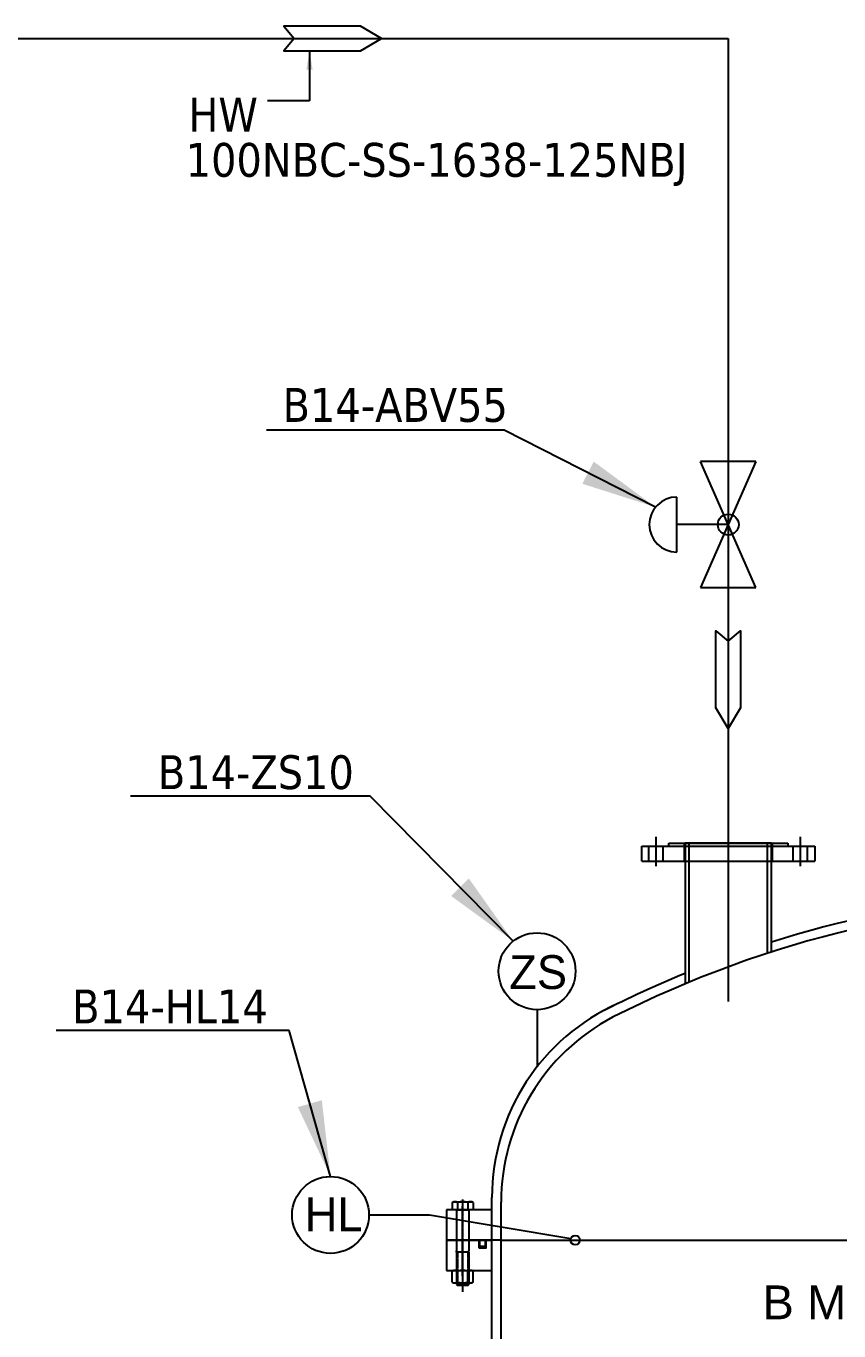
# Model space of a CAD drawing. Header units: millimetres. Extents: x 25096 to 30217, y 6541 to 10165.
# Drawn here: x 26526.8 to 26795.2, y 8413.5 to 8844.3 of the extents above; entities that cross this region are included whole.
import ezdxf

# ---------------------------------------------------------------- set-up
doc = ezdxf.new("R2010")
doc.units = ezdxf.units.MM
doc.linetypes.add('CENTER2', pattern=[1.125, 0.75, -0.125, 0.125, -0.125])
doc.linetypes.add('HIDDEN2', pattern=[0.1875, 0.125, -0.0625])
doc.layers.add('Equipment', color=123, linetype='Continuous')
doc.layers.add('HW LINE', color=1, linetype='Continuous')
doc.dimstyles.new('ISO-25', dxfattribs={"dimtxt": 2.5, "dimasz": 2.5, "dimexe": 1.25, "dimexo": 0.625, "dimtad": 1, "dimtxsty": 'Standard', "dimcen": 2.5, "dimadec": 0, "dimazin": 0, "dimtfac": 1, "dimtmove": 0, "dimatfit": 3, "dimfxl": 1, "dimarcsym": 0})

# ---------------------------------------------------------------- blocks, each defined once
blk = doc.blocks.new('A$C6f4e16a3')
at = {"layer": 'Equipment'}
for p, q in [((538.9, 3009.5), (538.9, 2780.5)), ((424.6, 2965.6), (424.6, 2985.6)), ((424.6, 2985.6), (653.2, 2985.6)), ((434.2, 2965.6), (434.2, 2985.6)), ((443.7, 2959.2), (443.7, 2997.8)), ((453.2, 2965.6), (453.2, 2985.6)), ((460.3, 2985.6), (460.3, 2989.4)), ((460.3, 2989.4), (617.5, 2989.4)), ((480.9, 2989.4), (480.9, 2965.6)), ((595.9, 2989.4), (481.9, 2989.4)), ((481.9, 2989.4), (481.9, 2803.6)), ((486.9, 2989.4), (486.9, 2805.7)), ((590.9, 2844), (590.9, 2989.4)), ((595.9, 2845.7), (595.9, 2989.4)), ((596.9, 2989.4), (596.9, 2965.6)), ((617.5, 2989.4), (617.5, 2985.6)), ((624.7, 2965.6), (624.7, 2985.6)), ((634.2, 2959.2), (634.2, 2997.8)), ((643.7, 2965.6), (643.7, 2985.6)), ((653.2, 2985.6), (653.2, 2965.6)), ((424.6, 2965.6), (653.2, 2965.6)), ((226.9, 2465.1), (226.9, 2521.4)), ((166.9, 2505.1), (166.9, 2465.1)), ((187.6, 2505.1), (166.9, 2505.1)), ((174.3, 2514.8), (176.2, 2515.9)), ((174.3, 2514.8), (174.3, 2505.1)), ((180.2, 2505.1), (174.3, 2505.1)), ((202, 2505.1), (174.3, 2505.1)), ((176.2, 2515.9), (200.2, 2515.9)), ((180.2, 2505.1), (180.2, 2451.1)), ((196.2, 2505.1), (180.2, 2505.1)), ((180.2, 2505.1), (196.2, 2505.1)), ((181.2, 2514.8), (181.2, 2505.1)), ((188.2, 2418), (188.2, 2510)), ((226.9, 2505.1), (188.7, 2505.1)), ((195.1, 2514.8), (195.1, 2505.1)), ((196.2, 2505.1), (196.2, 2451.1)), ((202, 2505.1), (196.2, 2505.1)), ((202, 2514.8), (200.2, 2515.9)), ((202, 2514.8), (202, 2505.1)), ((238.9, 2465.1), (238.9, 2515.1)), ((226.9, 2465.1), (166.9, 2465.1)), ((166.9, 2465.1), (166.9, 2425.1)), ((166.9, 2465.1), (226.9, 2465.1)), ((226.9, 940.1), (226.9, 2465.1)), ((238.9, 2465.1), (226.9, 2465.1)), ((238.9, 2465.1), (226.9, 2465.1)), ((238.9, 940.1), (238.9, 2465.1)), ((238.9, 2465.1), (1838.9, 2465.1)), ((180.2, 2449.1), (180.2, 2451.1)), ((180.2, 2449.1), (180.2, 2406.4)), ((196.2, 2449.1), (180.2, 2449.1)), ((196.2, 2449.1), (196.2, 2451.1)), ((196.2, 2449.1), (196.2, 2406.4)), ((166.9, 2425.1), (226.9, 2425.1)), ((174.3, 2424.1), (176.2, 2425.1)), ((174.3, 2409.8), (174.3, 2424.1)), ((176.2, 2425.1), (200.2, 2425.1)), ((181.2, 2409.8), (181.2, 2424.1)), ((195.1, 2409.8), (195.1, 2424.1)), ((202, 2424.1), (200.2, 2425.1)), ((202, 2409.8), (202, 2424.1)), ((174.3, 2409.8), (176.2, 2408.7)), ((176.2, 2408.7), (200.2, 2408.7)), ((196.2, 2406.4), (180.2, 2406.4)), ((180.2, 2406.4), (181.4, 2405.1)), ((195, 2405.1), (181.4, 2405.1)), ((195, 2405.1), (196.2, 2406.4)), ((202, 2409.8), (200.2, 2408.7))]:
    blk.add_line(p, q, dxfattribs=at)
at = {"layer": 'Equipment', "linetype": 'CENTER2'}
blk.add_line((188.2, 2518.7), (188.2, 2396.9), dxfattribs=at)
at = {"layer": 'Equipment', "linetype": 'HIDDEN2'}
for p, q in [((181.4, 2449.1), (180.2, 2451.1)), ((181.4, 2449.1), (181.4, 2405.1)), ((195, 2449.1), (196.2, 2451.1)), ((195, 2449.1), (195, 2405.1))]:
    blk.add_line(p, q, dxfattribs=at)
at = {"layer": 'Equipment'}
for points in [[(209.4, 2455.1), (219.4, 2455.1), (219.4, 2465.1), (209.4, 2465.1)], [(210.4, 2457.1), (218.4, 2457.1), (218.4, 2465.1), (210.4, 2465.1)]]:
    blk.add_lwpolyline(points, close=True, dxfattribs=at)
for centre, radius, start, end in [((1038.9, 1467.9), 1447.2, 63.1848, 116.8152), ((1038.9, 1458.2), 1468.9, 62.958, 107.5529), ((1038.9, 1458.2), 1468.9, 112.2838, 117.042), ((507.4, 2521.4), 280.5, 114.0504, 180), ((515.4, 2515.1), 276.5, 117.893, 180), ((177.8, 2509.8), 6.12, 55.5531, 115.5531), ((188.2, 2493), 22.9, 72.3875, 107.6125), ((198.6, 2509.8), 6.12, 64.4469, 124.4469), ((177.8, 2419), 6.13, 55.5615, 115.5615), ((188.2, 2402.2), 22.9, 72.383, 107.617), ((198.6, 2419), 6.13, 64.4385, 124.4385), ((177.8, 2414.9), 6.13, 244.4385, 304.4385), ((188.2, 2431.6), 22.9, 252.383, 287.617), ((198.6, 2414.9), 6.13, 235.5615, 295.5615)]:
    blk.add_arc(centre, radius, start, end, dxfattribs=at)

msp = doc.modelspace()

# ---------------------------------------------------------------- linework, layer by layer
for p, q in [((26103.3, 8840.21), (26758.66, 8840.21)), ((26695.54, 8519.52), (26695.54, 8500.68)), ((26640.06, 8451.75), (26660.04, 8451.75)), ((26660.04, 8451.75), (26706.67, 8443.93))]:
    msp.add_line(p, q)
at = {"linetype": 'Continuous', "lineweight": -3}
for p, q in [((26767.78, 8658.91), (26749.54, 8700.5)), ((26767.78, 8700.5), (26749.54, 8658.91)), ((26767.78, 8700.5), (26749.54, 8700.5)), ((26741.69, 8670.61), (26741.69, 8688.8)), ((26758.66, 8679.7), (26741.69, 8679.7)), ((26749.54, 8658.91), (26767.78, 8658.91))]:
    msp.add_line(p, q, dxfattribs=at)
msp.add_lwpolyline([(26758.66, 8840.21), (26758.66, 8574.5)])
for centre, radius in [((26758.66, 8679.7), 3.45), ((26695.54, 8532.21), 12.69), ((26627.36, 8451.75), 12.69), ((26708.14, 8443.43), 1.56)]:
    msp.add_circle(centre, radius)
msp.add_arc((26741.69, 8679.7), 9.1, 90, 270, dxfattribs=at)
at = {"layer": 'HW LINE'}
for points in [[(26637.29, 8836.12), (26644.17, 8840.21), (26637.29, 8844.3), (26611.89, 8844.3), (26615.33, 8840.21), (26611.89, 8836.12), (26637.29, 8836.12)], [(26762.76, 8619.22), (26758.67, 8612.34), (26754.58, 8619.22), (26754.58, 8644.62), (26758.67, 8641.18), (26762.76, 8644.62), (26762.76, 8619.22)]]:
    msp.add_lwpolyline(points, close=True, dxfattribs=at)

# ---------------------------------------------------------------- block references
at = {"xscale": 0.25, "yscale": 0.25, "zscale": 0.25}
msp.add_blockref('A$C6f4e16a3', (26623.93, 7827.14), dxfattribs=at)

# ---------------------------------------------------------------- texts
at = {"width": 777.1843}
for s, insert, char_height, attachment_point in [('{\\fTahoma|b0|i0|c0|p34;HW}', (26603.36, 8820.64), 11.1664, 3), ('\\pxt9;{\\fTahoma|b0|i0|c0|p34;100NBC-SS-1638-125NBJ}', (26579.54, 8805.72), 11.1664, 1), ('{\\fTahoma|b0|i0|c0|p34;B14-ABV55}', (26611.53, 8713.4), 11.1664, 7), ('{\\fTahoma|b0|i0|c0|p34;B14-ZS10}', (26635.06, 8603.53), 11.1664, 3), ('ZS', (26705.44, 8537.51), 11.166, 3), ('{\\fTahoma|b0|i0|c0|p34;B14-HL14}', (26542.08, 8526.18), 11.1664, 1), ('HL', (26618.85, 8457.53), 11.166, 1), ('{\\fArial|b0|i0|c0|p34;B Molding Line Buffer Mixer}', (26961.52, 8428.46), 11.1664, 3)]:
    msp.add_mtext(s, dxfattribs=dict(at, insert=insert, char_height=char_height, attachment_point=attachment_point))

# ---------------------------------------------------------------- leaders
at = {"linetype": 'Continuous', "lineweight": -3}
for points in [[(26734.66, 8685.47), (26684.72, 8710.92), (26606.17, 8710.92)], [(26687.66, 8542.16), (26640.42, 8590.03), (26561.34, 8590.03)], [(26627.36, 8464.44), (26613.67, 8512.67), (26536.72, 8512.67)]]:
    msp.add_leader(points, dimstyle='ISO-25', override={"dimscale": 10, "dimtad": 0}, dxfattribs=at)
at = {"layer": 'HW LINE'}
msp.add_leader([(26620.41, 8836.12), (26620.41, 8819.66), (26606.58, 8819.66)], dimstyle='ISO-25', override={"dimscale": 2.5, "dimgap": 0.625, "dimtad": 0}, dxfattribs=at)

doc.saveas('drawing.dxf')
